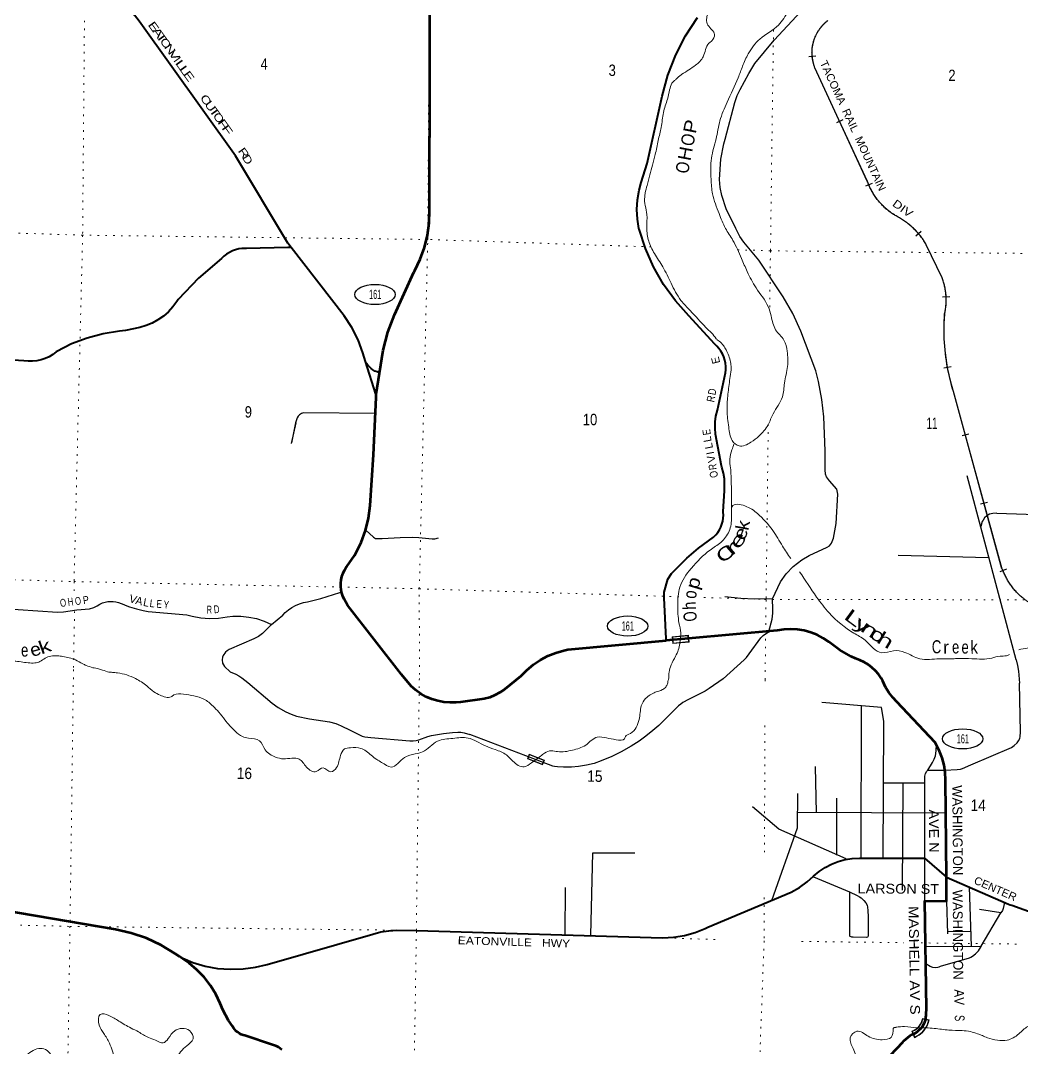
# Model space of a CAD drawing. Header units: feet. Extents: x -518066 to -250644, y -364975 to -177792.
# Drawn here: x -331735 to -316370, y -232508 to -216739 of the extents above; entities that cross this region are included whole.
import ezdxf
from ezdxf.enums import TextEntityAlignment as Align

# ---------------------------------------------------------------- set-up
doc = ezdxf.new("R2010")
doc.units = ezdxf.units.FT
doc.header["$LTSCALE"] = 80
doc.linetypes.add('DOTTED', pattern=[1.5, 0.3, -1.2])
for name, color, linetype, lineweight in [('17', 7, 'Continuous', 25), ('23', 7, 'Continuous', 70), ('26', 7, 'Continuous', 40), ('29', 7, 'Continuous', 25), ('30', 7, 'Continuous', 13), ('31', 7, 'Continuous', 13), ('34', 7, 'Continuous', 25), ('39', 7, 'Continuous', 13), ('41', 7, 'Continuous', 13), ('59', 7, 'Continuous', 13), ('7', 7, 'DOTTED', 13)]:
    doc.layers.add(name, color=color, linetype=linetype, lineweight=lineweight)
doc.layers.add('27', color=7, linetype='Continuous')

msp = doc.modelspace()

# ---------------------------------------------------------------- linework, layer by layer
at = {"layer": '17'}
for centre in [(-326299.39, -220941.05), (-322425.61, -226028.05), (-317286.96, -227758.91)]:
    msp.add_ellipse(centre, major_axis=(-309.24, 1), ratio=0.500121, dxfattribs=at)
at = {"layer": '23'}
for points in [[(-326282.44, -222489.28), (-326279.85, -222472.4), (-326195.29, -221922.29), (-326171.99, -221793.53), (-326100.33, -221519.17), (-326000.38, -221253.82), (-325705.12, -220600.63), (-325690.82, -220575.04), (-325607.22, -220401.72), (-325542.2, -220220.62), (-325496.47, -220033.71), (-325470.52, -219843.04), (-325464.65, -219650.71), (-325451.78, -215181.33)], [(-326812.2, -225505.58), (-326819.16, -225470.41), (-326823.83, -225419.04), (-326823.09, -225367.45), (-326816.98, -225316.23), (-326805.54, -225265.93), (-326788.9, -225217.1), (-326767.25, -225170.27), (-326740.83, -225125.97), (-326732.79, -225114.33), (-326612.42, -224944.81), (-326598.84, -224920.77), (-326512.99, -224745.01), (-326445.98, -224561.24), (-326398.55, -224371.47), (-326371.21, -224177.78), (-326321.42, -223401.26), (-326283.86, -222522.4), (-326282.44, -222489.28)], [(-325890.7, -226768.93), (-326718.71, -225704.92), (-326748.44, -225662.76), (-326773.6, -225617.72), (-326793.91, -225570.3), (-326809.15, -225521.02), (-326812.2, -225505.58)], [(-318510.44, -226873.12), (-318537.22, -226827.07), (-318578.2, -226767.64), (-318625.16, -226712.83), (-318677.6, -226663.23), (-318734.93, -226619.38), (-318796.53, -226581.76), (-318861.73, -226550.78), (-318929.81, -226526.8), (-318995.79, -226494.19), (-319173.26, -226390.21), (-319338.89, -226268.24), (-319425.86, -226211.22), (-319518.87, -226163.28), (-319616.38, -226125.33), (-319717.32, -226097.77), (-319820.59, -226080.92), (-319925.05, -226074.96), (-320029.57, -226079.95), (-320132.99, -226095.84), (-321489.12, -226219.68), (-321831.98, -226250.99)], [(-324060.34, -226794.99), (-323969.89, -226702.45), (-323870.37, -226619.05), (-323762.68, -226546.51), (-323648, -226485.63), (-323527.59, -226437.06), (-323402.75, -226401.35), (-323341.18, -226388.81), (-321831.98, -226250.99)], [(-324060.34, -226794.99), (-324306.03, -226995.56), (-324313.65, -227001.36), (-324384.86, -227049.25), (-324460.68, -227089.43), (-324540.29, -227121.47), (-324622.81, -227145.01), (-324987.09, -227193.23), (-325051.98, -227200.25), (-325146.93, -227202.1), (-325241.56, -227194.02), (-325334.82, -227176.09), (-325425.7, -227148.51), (-325513.19, -227111.58), (-325596.35, -227065.71), (-325674.26, -227011.4), (-325746.06, -226949.24), (-325890.7, -226768.93)], [(-317535.91, -229880.65), (-317549.05, -228385.61), (-317554.48, -228272.39), (-317571.71, -228160.36), (-317600.55, -228050.74), (-317640.7, -227944.75), (-317691.71, -227843.52), (-317708.14, -227815.74), (-318294.05, -227192.48), (-318359.95, -227122.31), (-318418.15, -227045.63), (-318468.01, -226963.29), (-318510.44, -226873.12)], [(-318582.06, -232812.42), (-318202.87, -232410.45), (-318188.04, -232392.9), (-318160.41, -232363.73), (-318129.88, -232337.61), (-318096.79, -232314.82), (-318061.5, -232295.62), (-318017.63, -232275.12), (-317991.09, -232256.38), (-317967.76, -232236.87), (-317918.7, -232193.15), (-317902.61, -232173.63), (-317874.46, -232116.65), (-317866.42, -232103.37), (-317853.53, -232058.13), (-317849.37, -232026.85), (-317848.25, -232001.85), (-317847.02, -231976.85), (-317843.17, -231898.38), (-317869.52, -230244.8), (-317532.69, -230247.18), (-317535.91, -229880.65)], [(-329282.11, -231109.99), (-329297.64, -231099.04), (-329367.76, -231049.6), (-329579.87, -230922.57), (-329804.1, -230818.42), (-330037.99, -230738.27), (-330278.97, -230683.01), (-332745.94, -230265.64)], [(-328469.92, -232193.59), (-328486.62, -232167.2), (-328545.76, -232077.86), (-328635, -231915.31), (-328672.17, -231817.36), (-328740.95, -231674.9), (-328824.23, -231540.42), (-328921.12, -231415.37), (-329030.55, -231301.14), (-329151.32, -231198.97), (-329247.64, -231133.44), (-329282.11, -231109.99)], [(-327727.99, -232527.38), (-327753.05, -232506.27), (-327780.17, -232487.9), (-327809.07, -232472.46), (-327839.42, -232460.13), (-327870.9, -232451.04), (-328296.27, -232311.17), (-328322.05, -232303.72), (-328351.07, -232292.19), (-328378.72, -232277.68), (-328404.71, -232260.37), (-328428.74, -232240.43), (-328450.56, -232218.09), (-328469.92, -232193.59)]]:
    msp.add_lwpolyline(points, dxfattribs=at)
at = {"layer": '26'}
for points in [[(-327584.61, -220219.4), (-327635.9, -220153.14), (-328438.29, -218816.43), (-329913.56, -216748.78), (-329989.54, -216654.15), (-330074.21, -216525.72), (-330144.99, -216389.14), (-330201.11, -216245.91), (-330924.9, -213876.82), (-330979.08, -213664.44), (-331012.11, -213440.85), (-331021.59, -213215.04), (-331002.62, -211787.18), (-331007.69, -211684.54), (-331032.97, -211489.73), (-331078.48, -211298.63), (-331143.71, -211113.34), (-331227.96, -210935.88), (-331330.29, -210768.2), (-331654.01, -210449.7)], [(-321831.98, -226250.99), (-321833.21, -226225.75), (-321858.96, -225698.32), (-321862.56, -225597.56), (-321862.56, -225507.58), (-321810.41, -225307.84), (-321752.86, -225221.47), (-321515.48, -224983.94), (-321336.32, -224831), (-321107.14, -224662.46), (-321073.57, -224629.09), (-321043.67, -224592.4), (-321017.77, -224552.78), (-320996.16, -224510.68), (-320979.06, -224466.54), (-320966.67, -224420.86), (-320959.13, -224374.14), (-320956.51, -224326.88), (-320958.84, -224279.61), (-320959.75, -224271.41), (-320941.88, -223951.36), (-320937.05, -223860.65), (-320941.73, -223769.94), (-320955.87, -223680.22), (-320979.31, -223592.46), (-320987.59, -223568.13), (-321076.3, -223081.67), (-321083.79, -222989.54), (-321081.61, -222897.14), (-321069.78, -222805.47), (-321048.43, -222715.54), (-321047.8, -222713.4), (-320926.45, -222144.79), (-320921.07, -222095.23), (-320920.9, -222045.38), (-320925.94, -221995.79), (-320936.13, -221947), (-320951.37, -221899.54), (-320971.49, -221853.93), (-320996.27, -221810.68), (-321025.43, -221770.25), (-321058.65, -221733.09), (-321088.11, -221705.83), (-321485.01, -221268.15), (-321691.86, -221037.55), (-321873.47, -220786.6), (-322027.86, -220518.04), (-322153.32, -220234.82), (-322248.5, -219940.03), (-322251.19, -219929.84), (-322274, -219783.99), (-322281.44, -219636.55), (-322273.42, -219489.14), (-322250.04, -219343.38), (-322218.67, -219223.24), (-322126.76, -218932.25), (-321895.33, -217897.62), (-321807.95, -217576.72), (-321687.51, -217266.72), (-321535.33, -216971), (-321353.06, -216692.81)], [(-327584.61, -220219.4), (-327633.55, -220220.48), (-328268.16, -220234.4), (-328288.41, -220233.76), (-328339.34, -220235.89), (-328389.77, -220243.33), (-328439.15, -220256.01), (-328486.93, -220273.77), (-328532.59, -220296.43), (-328575.63, -220323.74), (-328615.59, -220355.4), (-328652.01, -220391.07), (-329005.37, -220689.08), (-329316.86, -221015.79), (-329338.97, -221050.24), (-329399.64, -221131.04), (-329468.42, -221205.05), (-329544.56, -221271.46), (-329627.23, -221329.55), (-329715.52, -221378.69), (-329808.46, -221418.32), (-329905.03, -221448.03), (-330124.74, -221495.83), (-330217.39, -221503.78), (-330468.51, -221543.55), (-330714.1, -221609.36), (-330951.47, -221700.48), (-331178.01, -221815.91), (-331186.56, -221823.05), (-331239.85, -221862.25), (-331296.93, -221895.67), (-331357.2, -221922.93), (-331419.99, -221943.75), (-331484.61, -221957.89), (-331550.35, -221965.2), (-331616.5, -221965.6), (-331682.33, -221959.08), (-332445.78, -221913.94)], [(-326447.14, -221967.69), (-326484.18, -221837.71), (-326559.66, -221639.15), (-326655.48, -221449.57), (-326770.6, -221271.04), (-327584.61, -220219.4)], [(-326282.44, -222489.28), (-326284.56, -222472.4), (-326447.14, -221967.69)], [(-326246.1, -222137.21), (-326267.92, -222129.64), (-326300.12, -222115.23), (-326330.64, -222097.54), (-326359.14, -222076.75), (-326385.31, -222053.1), (-326408.87, -222026.85), (-326429.56, -221998.27), (-326447.14, -221967.69)], [(-329282.11, -231109.99), (-329247.64, -231125.33), (-329092.1, -231189.26), (-328904.78, -231244.2), (-328712.75, -231279.26), (-328518.11, -231294.05), (-328322.98, -231288.42), (-328129.52, -231262.41), (-327954.6, -231220.69), (-326332.16, -230754.23), (-326210.1, -230721.27), (-326085.26, -230701.24), (-325963.09, -230694.4), (-325663.01, -230699.11), (-321889.46, -230812.34), (-321720.86, -230802.23), (-321554.24, -230774.54), (-321391.42, -230729.6), (-321234.2, -230667.88), (-321195.74, -230649.8), (-319917.56, -230112), (-319789.34, -230037.38), (-319669.63, -229949.77), (-319574.02, -229864.31), (-319488.66, -229793.94), (-319396.41, -229732.88), (-319298.28, -229681.8), (-319195.35, -229641.25), (-319088.75, -229611.69), (-318979.64, -229593.43), (-318869.22, -229586.68), (-318858.48, -229586.64), (-317870.53, -229589.07), (-317535.91, -229880.65)], [(-314328.23, -230929.85), (-314393.48, -230870.58), (-314468.9, -230814.93), (-314549.72, -230767.46), (-314635.06, -230728.7), (-314723.98, -230699.07), (-314815.52, -230678.9), (-314908.66, -230668.41), (-315456.42, -230641.15), (-315501.79, -230635.51), (-315732.54, -230592.07), (-315932.48, -230532.22), (-315957.65, -230524.69), (-315982.48, -230515.76), (-316534.54, -230317.15), (-316557.31, -230308.96), (-316584.54, -230297.08), (-317533.44, -229882.8), (-317535.91, -229880.65)]]:
    msp.add_lwpolyline(points, dxfattribs=at)
at = {"layer": '29'}
for p, q in [((-326294.23, -222764.97), (-327397.41, -222756.27)), ((-327515.82, -222907.97), (-327583.93, -223225.42)), ((-316465.52, -226548.01), (-317217.74, -223720.8)), ((-316763.1, -224294.62), (-315863.84, -224326.74)), ((-316891.55, -224981), (-318273.73, -224947.24)), ((-316398.15, -227654.6), (-316415.43, -226902.28)), ((-318843.87, -229585.84), (-318839.76, -227250.86)), ((-323983.8, -228018.28), (-324844.85, -227690.41)), ((-319530.67, -228894.12), (-319541.67, -228181.33)), ((-317821.63, -228237.21), (-317559.33, -228237.72)), ((-317865.72, -228436.4), (-318491.41, -228438.6)), ((-318208.88, -230077.85), (-318198.22, -228439.28)), ((-317869.52, -230244.8), (-317865.72, -228436.4)), ((-319216.49, -229541.97), (-319218.55, -228669.46)), ((-317546.63, -228897.5), (-319824.21, -228888.94)), ((-322991.02, -230770.64), (-322957.68, -229506.05)), ((-323380.48, -230764.13), (-323376.32, -230040.11)), ((-317186.84, -230034.07), (-317154.42, -230936.55)), ((-317532.69, -230247.18), (-317521.81, -230747.78)), ((-316700.01, -230425.59), (-317026.34, -230377.56)), ((-317001.69, -230941.16), (-316700.01, -230425.59)), ((-317522.71, -230706.37), (-317168.23, -230715.57)), ((-317858.79, -230937.72), (-317002.48, -230944.97))]:
    msp.add_line(p, q, dxfattribs=at)
for points in [[(-320473.8, -217399.65), (-320177.21, -217039.34), (-319770.49, -216598.48), (-319630.67, -216484.03), (-319533.23, -216420.45), (-319423.07, -216361.1), (-319274.78, -216305.99), (-319029.05, -216233.93), (-318876.53, -216183.06), (-318753.66, -216132.2), (-318622.32, -216064.37), (-318516.4, -216000.79), (-317935.97, -215581.13)], [(-320642.22, -220137.01), (-320702.58, -220053.26), (-320766.13, -219930.33), (-320914.42, -219629.36), (-320982.21, -219421.65), (-321007.63, -219298.72), (-321016.1, -219175.79), (-320994.92, -218866.34), (-320948.31, -218628.96), (-320931.37, -218556.9), (-320783.08, -217997.35), (-320744.95, -217887.14), (-320698.34, -217798.12), (-320567, -217552.26), (-320473.8, -217399.65)], [(-320202.58, -225609.52), (-320082.97, -225350.95), (-319996.12, -225225.9), (-319888.08, -225113.57), (-319754.62, -225013.95), (-319642.35, -224944.01), (-319362.73, -224816.84), (-319330.95, -224797.76), (-319297.05, -224755.37), (-319269.52, -224681.19), (-319227.15, -224452.29), (-319203.84, -224005.07), (-319209.13, -223955.26), (-319218.68, -223926.66), (-319328.83, -223799.49), (-319377.55, -223738.02), (-319391.31, -223698.81), (-319396.62, -223629.93), (-319396.62, -223341.68), (-319413.57, -222816.04), (-319448.5, -222554.27), (-319499.35, -222274.49), (-319540.67, -222112.37), (-319769.45, -221501.96), (-319891.25, -221233.82), (-320040.61, -220976.33), (-320413.44, -220416.78), (-320642.22, -220137.01)], [(-327397.41, -222756.27), (-327427.36, -222765.22), (-327459.14, -222786.41), (-327478.2, -222805.49), (-327495.15, -222835.16), (-327518.45, -222911.46), (-327582, -223218.78)], [(-316763.1, -224294.62), (-316824.94, -224299.69), (-316875.78, -224312.4), (-316918.15, -224337.84), (-316954.16, -224369.63), (-316973.23, -224401.42), (-316985.94, -224422.62), (-317007.12, -224498.92)], [(-326441.69, -224556.02), (-326322.64, -224665.35), (-326307.29, -224675.42), (-326290.34, -224682.84), (-326263.33, -224686.54), (-326189.18, -224682.3), (-325911.68, -224667.47), (-325721.03, -224665.35), (-325627.82, -224669.59), (-325422.34, -224690.78), (-325384.21, -224688.66), (-325327.02, -224675.95)], [(-332077.24, -225755.3), (-331167.21, -225816.25), (-331075.51, -225809.31), (-330871.25, -225781.12), (-330676.38, -225762.33), (-330608.8, -225740.77), (-330592.87, -225733.09), (-330560.74, -225718.54), (-330519.58, -225689.69), (-330480.48, -225673.48), (-330439.9, -225661.44), (-330398.29, -225653.71), (-330356.09, -225650.37), (-330313.78, -225651.47), (-330271.82, -225656.97), (-330230.65, -225666.84), (-330190.75, -225680.95), (-330152.54, -225699.16), (-330129.11, -225708.47), (-330063.59, -225734.14), (-329955.98, -225765.56), (-329852.29, -225790.52), (-329777.83, -225804.24), (-329185.37, -225857.47), (-329104.14, -225878.52), (-328970.71, -225901.26), (-328835.64, -225909.92), (-328700.4, -225904.42), (-328566.47, -225884.82), (-328480.76, -225876.92), (-328357.95, -225876.57), (-328235.76, -225889.06), (-328115.56, -225914.25), (-327998.64, -225951.87), (-327886.3, -226001.51), (-327711.7, -225858.52), (-327675.35, -225820.59), (-327626.64, -225778.58), (-327573.8, -225741.9), (-327517.42, -225710.94), (-327458.11, -225686.04), (-327396.52, -225667.48), (-327333.33, -225655.46), (-327131.69, -225605.44), (-326839.86, -225514.22), (-326812.2, -225505.58)], [(-320202.58, -225609.52), (-320481.25, -225615.91), (-320690.97, -225603.2), (-320934.58, -225577.76)], [(-320258.89, -226110.29), (-320210.1, -225921.12), (-320197.39, -225827.86), (-320197.39, -225768.51), (-320202.58, -225609.52)], [(-327886.3, -226001.51), (-328025.78, -226140.49), (-328086.16, -226188.18), (-328157.12, -226225.27), (-328534.18, -226386.35), (-328564.9, -226406.48), (-328592.44, -226427.68), (-328627.39, -226479.6), (-328636.93, -226503.98), (-328643.28, -226544.25), (-328635.86, -226598.29), (-328605.15, -226645.98), (-328519.12, -226731.25)], [(-320961.75, -226838.78), (-320639.07, -226545.3), (-320603.06, -226509.27), (-320562.81, -226454.17), (-320380.63, -226206.19), (-320344.62, -226172.28), (-320312.84, -226148.96), (-320242.94, -226106.57)], [(-316465.52, -226548.01), (-316446.82, -226632.19), (-316431.99, -226719.09), (-316415.43, -226902.29)], [(-328519.12, -226731.25), (-328433.61, -226766.44), (-328387.18, -226789.16), (-328342.8, -226822.19), (-328250.97, -226892.4), (-327875.35, -227210.38), (-327782.48, -227276.45), (-327668.97, -227342.53), (-327585.38, -227379.69), (-327503.86, -227408.6), (-327305.73, -227449.9), (-326996.16, -227499.45), (-326902.26, -227524.23), (-326863.04, -227536.62), (-326818.67, -227557.27), (-326678.33, -227627.47), (-326496.71, -227718.32), (-326455.43, -227728.64), (-326364.63, -227738.97), (-325766.11, -227788.52), (-325711.42, -227788.52), (-325670.14, -227784.39), (-325625.77, -227772.01), (-325489.56, -227722.45), (-325432.8, -227708), (-325250.15, -227677.03), (-325110.84, -227660.51), (-325027.26, -227656.38), (-324980.82, -227656.38), (-324932.32, -227664.64), (-324844.85, -227690.41)], [(-320961.75, -226838.78), (-321173.57, -226986.37), (-321236.51, -227025.6), (-321346.93, -227081.35), (-321491.4, -227155.68), (-321579.1, -227203.17), (-321610.06, -227223.82), (-321644.12, -227250.66), (-321800.97, -227411.72), (-321945.44, -227552.12), (-322038.31, -227632.65), (-322143.57, -227717.3), (-322246.76, -227791.64), (-322370.59, -227870.1), (-322523.31, -227956.82), (-322668.82, -228027.02), (-322828.75, -228093.1), (-322939.18, -228134.39), (-323055.77, -228163.3), (-323178.58, -228183.95), (-323286.92, -228192.2), (-323341.63, -228194.27), (-323410.75, -228192.2), (-323502.09, -228187.05), (-323544.4, -228182.92), (-323571.73, -228175.69), (-323983.8, -228018.28)], [(-318507.5, -229589.2), (-318493.83, -227488.83), (-318532.47, -227279), (-319444.81, -227199.39)], [(-317559.33, -228237.72), (-317369.46, -228229.46), (-317317.87, -228221.2), (-317286.91, -228212.94), (-317163.09, -228159.26), (-316535.71, -227890.85), (-316495.46, -227861.94), (-316453.16, -227820.65), (-316431.49, -227787.61), (-316411.88, -227750.45), (-316404.66, -227721.54), (-316398.15, -227654.6)], [(-317821.63, -228237.21), (-317747.14, -228120.03), (-317722.37, -228068.41), (-317705.86, -228016.79), (-317691.41, -227940.4), (-317689.35, -227843.36)], [(-317865.72, -228436.4), (-317864.77, -228332.7), (-317856.51, -228291.4), (-317837.94, -228256.3), (-317821.63, -228237.21)], [(-319819.8, -228599.07), (-319822.71, -229130.03), (-320216.95, -230241.76)], [(-319075.59, -229601.11), (-320108.05, -229141.35), (-320507.96, -228800.77)], [(-322959.89, -229518.08), (-322957.68, -229506.05), (-322315.53, -229504.97)], [(-319576.52, -229873.03), (-319022.18, -230106.75), (-319020.12, -230781.04)], [(-319022.18, -230106.75), (-318902.35, -230159.95), (-318870.87, -230179.57), (-318843.01, -230199.18), (-318801.23, -230240.48), (-318773.87, -230271.45), (-318751.69, -230308.62), (-318743.95, -230341.65), (-318739.31, -230389.14), (-318737.25, -230490.32), (-318735.18, -230769.06), (-318736.2, -230786.61), (-318739.31, -230793.84), (-318748.59, -230801.07), (-318764.08, -230804.16), (-318966.32, -230802.1), (-318989.03, -230800.03), (-318998.31, -230797.97), (-319009.67, -230791.77), (-319020.12, -230781.04)], [(-316646.29, -230270.75), (-316667.76, -230361.28), (-316678.08, -230390.19), (-316700.01, -230425.59)], [(-325963.09, -230694.4), (-325663.01, -230699.11), (-321889.46, -230812.34)], [(-317852.47, -231203.16), (-317786.33, -231247.06), (-317767.25, -231256.35), (-317747.12, -231261.52), (-317703.78, -231263.58), (-317666.63, -231259.45), (-317649.61, -231254.29), (-317625.36, -231247.06), (-317183.71, -231116.99), (-317159.46, -231107.69), (-317138.3, -231094.27), (-317090.84, -231057.11), (-317062.46, -231031.3), (-317043.37, -231009.62), (-317002.48, -230944.97)]]:
    msp.add_lwpolyline(points, dxfattribs=at)
at = {"layer": '31'}
for p, q in [((-323935.39, -227995.13), (-323701.87, -228084.4)), ((-323701.87, -228084.4), (-323728.65, -228154.45))]:
    msp.add_line(p, q, dxfattribs=at)
msp.add_lwpolyline([(-323728.65, -228154.45), (-323962.17, -228065.18), (-323935.39, -227995.13)], dxfattribs=at)
msp.add_lwpolyline([(-323951.83, -228060.56), (-323930.77, -228005.46), (-323712.2, -228089.01), (-323733.26, -228144.11)], close=True, dxfattribs=at)
at = {"layer": '34'}
for p, q in [((-319537.94, -217284.32), (-319648.1, -217294.25)), ((-319123.13, -218263.42), (-319223.52, -218309.86)), ((-318673.37, -219238.72), (-318775.29, -219281.69)), ((-317921.72, -219973.79), (-318006.46, -220044.87)), ((-317483.8, -220978.01), (-317594.31, -220982.62)), ((-317465.58, -222051.39), (-317574.45, -222070.93)), ((-317190.33, -223082.41), (-317297.03, -223111.57)), ((-316906.6, -224130.47), (-317013.3, -224159.63)), ((-316614.64, -225155.15), (-316718.3, -225193.74))]:
    msp.add_line(p, q, dxfattribs=at)
at = {"layer": '34', "lineweight": 13}
for p, q in [((-319551.99, -217463.66), (-318748.32, -219201.22)), ((-317845.14, -220176.54), (-317601.9, -220686.96)), ((-317427.55, -222427.25), (-316683.14, -225151.04))]:
    msp.add_line(p, q, dxfattribs=at)
at = {"layer": '34'}
for points in [[(-319594.42, -217294.97), (-319595.39, -217284.09), (-319596.18, -217273.17), (-319596.85, -217262.3), (-319597.24, -217251.38), (-319597.46, -217240.47), (-319597.55, -217229.55), (-319597.4, -217218.69), (-319597.03, -217207.73), (-319596.54, -217196.83), (-319595.78, -217185.96), (-319594.93, -217175.11), (-319593.81, -217164.19), (-319592.53, -217153.4), (-319591.06, -217142.62), (-319589.42, -217131.78), (-319587.52, -217121.06), (-319585.53, -217110.35), (-319583.28, -217099.67), (-319580.9, -217088.96), (-319578.3, -217078.42), (-319575.49, -217067.87), (-319572.55, -217057.37), (-319569.44, -217046.89), (-319566.06, -217036.53), (-319562.55, -217026.14), (-319558.89, -217015.87), (-319555.01, -217005.67), (-319550.95, -216995.58), (-319546.74, -216985.51), (-319542.39, -216975.5), (-319537.79, -216965.61), (-319533.06, -216955.79), (-319528.11, -216946.03), (-319523.05, -216936.34), (-319517.78, -216926.81), (-319512.39, -216917.33), (-319506.83, -216907.96), (-319501.05, -216898.68), (-319495.17, -216889.53), (-319489.1, -216880.41), (-319482.88, -216871.49), (-319476.49, -216862.58), (-319469.95, -216853.88), (-319463.28, -216845.24), (-319456.5, -216836.74), (-319449.49, -216828.32), (-319442.34, -216820.1), (-319435.11, -216811.97), (-319427.67, -216803.91), (-319420.16, -216796.05), (-319412.49, -216788.28), (-319404.61, -216780.69), (-319396.71, -216773.23), (-319388.65, -216765.87), (-319380.38, -216758.68), (-319372.08, -216751.63), (-319363.67, -216744.73), (-319354.97, -216737.9)], [(-317568.01, -220797.7), (-317572.25, -220781.66), (-317576.62, -220765.78), (-317581.31, -220749.92), (-317586.37, -220734.1), (-317591.59, -220718.43), (-317597.06, -220702.87), (-317602.91, -220687.4), (-317846.11, -220177.06), (-317853.27, -220164.61), (-317863.07, -220148.12), (-317873.22, -220131.81), (-317883.62, -220115.75), (-317894.31, -220099.79), (-317905.2, -220083.98), (-317916.48, -220068.46), (-317927.96, -220053.09), (-317939.79, -220037.91), (-317951.81, -220022.88), (-317964.12, -220008.2), (-317976.63, -219993.66), (-317989.4, -219979.37), (-318002.5, -219965.27), (-318015.75, -219951.47), (-318029.3, -219937.77), (-318043.04, -219924.45), (-318057.09, -219911.24), (-318071.33, -219898.43), (-318085.76, -219885.75), (-318100.35, -219873.37), (-318115.28, -219861.2), (-318130.41, -219849.41), (-318145.63, -219837.81), (-318161.2, -219826.42), (-318176.82, -219815.36), (-318192.68, -219804.56), (-318208.85, -219794.09), (-318225.01, -219783.88), (-318241.43, -219773.9), (-318258.13, -219764.28), (-318274.84, -219754.9), (-318291.69, -219745.81), (-318308.88, -219737.05), (-318319.68, -219730.57), (-318334.73, -219721.19), (-318349.67, -219711.45), (-318364.46, -219701.55), (-318379.13, -219691.38), (-318393.49, -219680.89), (-318407.81, -219670.17), (-318421.89, -219659.25), (-318435.74, -219648.02), (-318449.34, -219636.61), (-318462.81, -219624.94), (-318476.13, -219613.1), (-318489.13, -219600.93), (-318501.97, -219588.6), (-318514.59, -219575.97), (-318527.05, -219563.17), (-318539.17, -219550.15), (-318551.12, -219536.96), (-318562.82, -219523.56), (-318574.3, -219509.88), (-318585.49, -219496.09), (-318596.56, -219482.05), (-318607.24, -219467.86), (-318617.8, -219453.41), (-318627.97, -219438.83), (-318637.99, -219424.09), (-318647.72, -219409.23), (-318657.22, -219394.08), (-318666.35, -219378.8), (-318675.28, -219363.45), (-318683.99, -219347.8), (-318692.38, -219332.16), (-318700.51, -219316.3), (-318708.3, -219300.22), (-318715.85, -219284.16), (-318723.15, -219267.9), (-318730.1, -219251.42), (-318736.83, -219234.95), (-318743.26, -219218.39), (-318749.33, -219201.64), (-319552.96, -217464.17), (-319553.02, -217464.07), (-319557.01, -217453.79), (-319560.79, -217443.59), (-319564.38, -217433.24), (-319567.78, -217422.91), (-319571.05, -217412.47), (-319574.08, -217402.01), (-319576.93, -217391.49), (-319579.64, -217380.94), (-319582.12, -217370.29), (-319584.46, -217359.6), (-319586.58, -217348.91), (-319588.55, -217338.18), (-319590.25, -217327.4), (-319591.82, -217316.59), (-319593.21, -217305.82), (-319594.42, -217294.97)], [(-316359.92, -225602.38), (-316373.33, -225591.32), (-316386.63, -225580), (-316399.78, -225568.51), (-316412.62, -225556.7), (-316425.31, -225544.73), (-316437.78, -225532.46), (-316450.1, -225520.04), (-316462.08, -225507.39), (-316473.9, -225494.56), (-316485.48, -225481.55), (-316496.85, -225468.24), (-316507.93, -225454.83), (-316518.89, -225441.16), (-316529.48, -225427.36), (-316539.95, -225413.29), (-316550.05, -225399.1), (-316559.98, -225384.73), (-316569.64, -225370.27), (-316579.09, -225355.52), (-316588.16, -225340.62), (-316597.04, -225325.66), (-316605.71, -225310.41), (-316614.05, -225295.14), (-316622.17, -225279.68), (-316629.92, -225264), (-316637.46, -225248.33), (-316644.76, -225232.46), (-316651.72, -225216.38), (-316658.44, -225200.31), (-316664.89, -225184.13), (-316670.93, -225167.91), (-316684.14, -225151.56), (-317428.6, -222427.56), (-317440.75, -222388.05), (-317456.04, -222334.64), (-317470.4, -222281.3), (-317484.06, -222227.38), (-317496.47, -222173.56), (-317508.18, -222119.15), (-317518.64, -222064.85), (-317528.43, -222010.27), (-317537.27, -221955.77), (-317545.13, -221900.7), (-317551.71, -221845.74), (-317557.65, -221790.82), (-317562.6, -221735.34), (-317566.62, -221680.26), (-317569.67, -221624.92), (-317571.43, -221569.38), (-317572.58, -221514.2), (-317572.76, -221458.78), (-317571.64, -221403.13), (-317569.92, -221347.85), (-317567.24, -221292.65), (-317563.28, -221237.15), (-317560.37, -221223.92), (-317557.05, -221207.72), (-317554.08, -221191.45), (-317551.39, -221175.18), (-317548.95, -221158.81), (-317546.73, -221142.42), (-317544.93, -221125.99), (-317543.33, -221109.54), (-317542.07, -221093.02), (-317541.02, -221076.47), (-317540.36, -221059.97), (-317539.91, -221043.45), (-317539.76, -221026.95), (-317539.94, -221010.37), (-317540.38, -220993.88), (-317541.08, -220977.3), (-317542.13, -220960.85), (-317543.42, -220944.29), (-317545.07, -220927.87), (-317546.92, -220911.42), (-317549.04, -220895.08), (-317551.49, -220878.66), (-317554.31, -220862.38), (-317557.29, -220846.16), (-317560.61, -220829.87), (-317564.16, -220813.78), (-317568.01, -220797.7)]]:
    msp.add_lwpolyline(points, dxfattribs=at)
at = {"layer": '34', "lineweight": 13}
for centre, radius, start, end in [((-318972.34, -217232.34), 624.1, 127.7457, 201.75558), ((-317787.59, -218859.31), 1019.76, 199.58941, 239.29127), ((-318802.82, -220719.88), 1101.08, 29.56868, 63.31556), ((-318487.43, -221027.45), 948.73, 347.22159, 21.03251), ((-314397.59, -221481.82), 3174.04, 175.58161, 197.32924), ((-315731.74, -224824.11), 999.04, 200.0941, 261.03056)]:
    msp.add_arc(centre, radius, start, end, dxfattribs=at)
at = {"layer": '39'}
for p in [(-323901.15, -228126.16), (-323760.6, -228024.17)]:
    msp.add_line(p, (-323865.95, -228101.94), dxfattribs=at)
for points in [[(-316668, -213997.05), (-316706, -214006.05), (-316890, -214062.05), (-316945, -214096.05), (-317124, -214162.05), (-317383, -214272.05), (-317658, -214444.05), (-317818, -214533.05), (-317990, -214608.05), (-318162, -214680.05), (-318326, -214765.05), (-318504, -214869.05), (-318665, -214934.05), (-318870, -215063.05), (-319060, -215169.05), (-319241, -215290.05), (-319437, -215414.05), (-319611, -215521.05), (-319818, -215640.05), (-319982, -215716.05), (-320172, -215809.05), (-320327, -215877.05), (-320407, -216011.05), (-320545, -216088.05), (-320748, -216239.05), (-320922, -216380.05), (-321195, -216631.05), (-321193, -216808.05), (-321092, -216954.05), (-321135, -217050.05), (-321180, -217088.05), (-321265, -217293.05), (-321383, -217424.05), (-321592, -217563.05), (-321630.76, -217589.43)], [(-320894.55, -222558.76), (-320898, -222610.05), (-320891, -222842.05), (-320874, -222977.05), (-320820, -223183.05), (-320717, -223265.05), (-320533, -223207.05), (-320411, -223114.05), (-320272, -222942.05), (-320192, -222770.05), (-320052, -222511.05), (-320020, -222300.05), (-319972, -222045.05), (-319978, -221813.05), (-320028, -221644.05), (-320155, -221481.05), (-320224, -221271.05), (-320271, -221125.05), (-320455, -220839.05), (-320590, -220590.05), (-320680, -220387.05), (-320810, -220112.05), (-320924, -219927.05), (-321022, -219700.05), (-321123, -219397.05), (-321146, -219171.05), (-321139, -218849.05), (-321069, -218554.05), (-321009, -218276.05), (-320899, -217990.05), (-320730, -217615.05), (-320661, -217439.05), (-320575, -217248.05), (-320397, -217023.05), (-320111, -216807.05), (-319962, -216591.05), (-319823, -216395.05), (-319689, -216304.05), (-319519, -216227.05), (-319192, -216124.05), (-318897, -215993.05)], [(-322163, -219445.05), (-322154.38, -219383.61), (-322127.19, -219268.06), (-322083, -219104.92), (-322045.62, -218955.38), (-322001.44, -218795.64), (-321957.25, -218578.13), (-321909.67, -218377.6), (-321875.68, -218149.89), (-321814.51, -217945.97), (-321780.52, -217803.23), (-321746.53, -217701.27), (-321705.75, -217660.48), (-321671.76, -217629.9), (-321644.57, -217602.71), (-321630.76, -217589.43)], [(-322162.61, -219442.11), (-322163, -219445.05), (-322130, -219712.05), (-322132, -219921.05), (-322101, -220121.05), (-322014, -220313.05), (-321886, -220518.05), (-321759, -220769.05), (-321607, -221031.05), (-321466, -221188.05), (-321224, -221446.05), (-321065, -221619.05), (-321052.63, -221636.67)], [(-321052.63, -221636.67), (-321020.94, -221658.71), (-320953.54, -221726.12), (-320914.11, -221790.98), (-320873.41, -221882.55), (-320846.7, -221975.4), (-320837.8, -222065.7), (-320851.79, -222197.97), (-320883.59, -222442.16), (-320894.55, -222558.76)], [(-320794.22, -223237.43), (-320825.89, -223326.29), (-320857.74, -223468.93), (-320847.26, -223601.99), (-320836.1, -223847.85), (-320830.26, -224033.23), (-320832.72, -224240.66), (-320830.12, -224359.53), (-320868.81, -224570.57), (-320995.52, -224744.33), (-321159.76, -224861.26), (-321447.96, -225140.35)], [(-320832.76, -224219.82), (-320824, -224196.05), (-320627, -224185.05), (-320433, -224302.05), (-320199, -224562.05), (-320049, -224802.05), (-319924.59, -224990.1)], [(-321447.96, -225140.35), (-321452.65, -225145.88), (-321624.93, -225431.9), (-321656.37, -225709.5), (-321637.44, -225977.61), (-321611.14, -226133.01), (-321624.27, -226285.86)], [(-319788.1, -225195.04), (-319526, -225583.05), (-319334, -225827.05), (-318955, -226136.05), (-318784, -226246.05), (-318527, -226437.05), (-318349, -226407.05), (-318175, -226431.05), (-317945, -226530.05), (-317643, -226530.05), (-317436, -226530.05), (-317356, -226525.05), (-317145, -226529.05), (-316841, -226519.05), (-316714, -226490.05), (-316615, -226483.05), (-316568.04, -226465.4)], [(-316423.91, -226390.39), (-316298, -226368.05), (-316137, -226330.05), (-316012, -226269.05), (-315878, -226210.05), (-315707, -226149.05), (-315587, -226056.05), (-315454, -226048.05), (-315341, -226214.05), (-315118, -226382.05), (-314916, -226418.05), (-314792, -226363.05), (-314737.3, -226239.17)], [(-321624.27, -226285.86), (-321625.14, -226296), (-321689.77, -226490.62), (-321757.71, -226624.78), (-321789.16, -226733.19), (-321793.18, -226827.14)], [(-332225.01, -226516.93), (-332132.47, -226512), (-331939.92, -226550.5), (-331727.12, -226577.15), (-331514.21, -226593.72), (-331437.56, -226572.46), (-331358.54, -226521.01), (-331171.13, -226484.93), (-331086.8, -226493.96), (-330894.44, -226548.57), (-330780.56, -226608.31), (-330729.95, -226631.39)], [(-330729.95, -226631.39), (-330626.52, -226666.54), (-330537.63, -226684.49), (-330475.94, -226702.9)], [(-330327.02, -226737.9), (-330379.53, -226733.35), (-330475.94, -226702.9)], [(-330327.02, -226737.9), (-330246.85, -226747.28), (-330106.8, -226777.78), (-329971.2, -226834.36), (-329800.35, -226943.82), (-329689.48, -227038.19), (-329595.94, -227088.03), (-329427.68, -227112.97), (-329383, -227083.54), (-329236.25, -227073.93), (-329076.02, -227098.73), (-328922.25, -227149.58), (-328783.45, -227254.48), (-328694.67, -227348.48), (-328602.27, -227466.69), (-328444.55, -227640.29), (-328331.47, -227722.64), (-328239.53, -227748.31), (-328069.5, -227787.36), (-327983.47, -227925.57), (-327822.72, -228038.88), (-327704.68, -228064.99), (-327459.76, -228069.09), (-327349.37, -228191.61), (-327199.89, -228258.48), (-327096.52, -228201.87), (-326975.08, -228264.25), (-326889.64, -228199.3), (-326828.24, -228011.26), (-326766.36, -227913.73), (-326675.68, -227895.13), (-326517.18, -227903.82), (-326358.27, -228007.04), (-326273.07, -228074.84), (-326197.52, -228120.36), (-326052.12, -228191.17), (-325846.82, -228043.75), (-325681.26, -227990.2), (-325572.27, -227957.83), (-325338.6, -227794.79), (-325104.91, -227750.42), (-324871.9, -227746.27), (-324606.08, -227866.51), (-324456.08, -227923.45), (-324281.86, -228005.55), (-324187.06, -228099.66), (-324009.81, -228187.1), (-323901.15, -228126.16)], [(-323760.6, -228024.17), (-323699.03, -227977.07), (-323594, -227940.61), (-323499.85, -227954.26), (-323270.55, -227931.94), (-323068.44, -227854.87), (-322889.64, -227731.14), (-322747.27, -227743.57), (-322601.16, -227772.16), (-322472.38, -227756.21), (-322459.79, -227724.24), (-322382.66, -227675.25), (-322292.73, -227582.22), (-322248.54, -227462.27), (-322232.7, -227355.93), (-322214.88, -227251.64), (-322148.74, -227140.11), (-322077.49, -227082.97), (-322000.53, -227044.03), (-321889.37, -227001.64), (-321840.55, -226964.24), (-321813.57, -226912.39), (-321804.69, -226862.26), (-321793.18, -226827.14)], [(-317975.95, -232190.27), (-317723.72, -232200.28), (-317497.24, -232226.19), (-317294.54, -232233.6), (-317168.3, -232249.79), (-317060.4, -232281.77), (-316984.59, -232311.19), (-316906.84, -232344.67), (-316754.81, -232379.4), (-316604.24, -232381.92), (-316425.89, -232284.33), (-316287.44, -232171.99), (-316220.65, -232140.93), (-316121.06, -232070.18), (-315944.26, -232065.09), (-315834.9, -232129.27), (-315664.09, -232122.07), (-315413.7, -232039.77), (-315256.87, -232028.31), (-314912.54, -231853.04), (-314694.86, -231685.71), (-314586.09, -231546.74), (-314468.54, -231363.65), (-314348.62, -231158.49), (-314267.85, -231047.71)], [(-335016.39, -238691.56), (-335028.71, -238588.78), (-335045.02, -238483.91), (-335031.01, -238367.49), (-335005.33, -238273.38), (-334943.75, -238193.95), (-334870.77, -238152.94), (-334713.23, -238099.25), (-334600.23, -238066.95), (-334496.46, -237986.21), (-334437.98, -237852.43), (-334433.47, -237703.66), (-334460.81, -237538.27), (-334456.36, -237393.53), (-334454.25, -237387.53), (-334438.81, -237305.32), (-334428.28, -237156.66), (-334385.2, -237103.07), (-334268.81, -236988.35), (-334227.95, -236946.8), (-334174.91, -236897.4), (-334119.14, -236805.81), (-334072.85, -236679.87), (-334052.34, -236535.39), (-334056.16, -236404.59), (-334076.94, -236207.13), (-334110.77, -236069.79), (-334119.8, -235890.62), (-334119.3, -235741.79), (-334103.19, -235619.36), (-334054.95, -235497.48), (-333832.43, -235400.63), (-333722.04, -235404.48), (-333617.14, -235376.07), (-333415.1, -235303.01), (-333286.53, -235180.46), (-333268.89, -234967.55), (-333388.3, -234784.53), (-333517.62, -234593.29), (-333558.13, -234375.39), (-333587.91, -234236.11), (-333585.91, -234117.47), (-333558.61, -233926.84), (-333504.14, -233792.99), (-333450.43, -233584.71), (-333435.06, -233506.52), (-333415.13, -233396.23), (-333389.86, -233326.25), (-333243.86, -233242.2), (-333105.37, -233246.53), (-332954.93, -233375.76), (-332858.96, -233520.17), (-332800.84, -233645.85), (-332717.05, -233798.1), (-332586.25, -233900.86), (-332400.49, -233960.28), (-332172.52, -233897.72), (-331920.07, -233692.75), (-331772.31, -233504.14), (-331674.67, -233310.67), (-331654.3, -233174.24), (-331678.7, -233073.26), (-331688.29, -232807.6), (-331651.32, -232639.26), (-331452.34, -232509.84), (-331354.14, -232521.54), (-331269.24, -232607.43), (-331195.55, -232882.21), (-331130.71, -233086.45), (-331065.92, -233174.02), (-330962.98, -233262.23), (-330809.82, -233349.27), (-330706.18, -233395.25), (-330529.89, -233420.32), (-330383.78, -233330.24), (-330285.5, -233098.56), (-330265.31, -232853.51), (-330292.45, -232676.06), (-330372.6, -232427.32), (-330458.43, -232277.04), (-330528.6, -232151.16), (-330511.77, -231986.51), (-330381.48, -232000.76), (-330228.32, -232087.8), (-330039.37, -232195.55), (-329925.89, -232253.76), (-329774.7, -232338.76), (-329664.96, -232380.82), (-329547.19, -232423.01), (-329469.76, -232355.92), (-329371.36, -232236.88), (-329142.4, -232234.68), (-329090.26, -232358.24), (-329186.45, -232465.25), (-329350.44, -232663.65), (-329417.76, -232845.56), (-329420.57, -233012.45)], [(-326910.22, -233535.34), (-326889.15, -233537.5), (-326705.79, -233500.34), (-326468.42, -233476.15), (-326281.41, -233461.17), (-325914.99, -233404.94), (-325637.75, -233397.51), (-325464.73, -233378.27), (-325218.71, -233436.69), (-324935.13, -233529.94), (-324799.57, -233588.52), (-324652.02, -233651.33), (-324406.42, -233733.88), (-324238.36, -233770.88), (-324068.46, -233817.97), (-323946.41, -233844.15), (-323833.78, -233833.96), (-323632.24, -233909.74), (-323297.81, -233726.26), (-322973.22, -233530.55), (-322738.96, -233452), (-322515.85, -233439.64), (-322370.55, -233516.49), (-322224.68, -233559.15), (-322074.87, -233487.24), (-321864.57, -233281.57), (-321772.54, -233182.54), (-321603.19, -233143.13), (-321412.88, -233170.45), (-321181.47, -233142.13), (-320934.04, -233116.1), (-320837.74, -233121.73), (-320633.3, -233263.93), (-320558.64, -233361.73), (-320519.03, -233394.57), (-320389.42, -233449.03), (-320326.5, -233528.53), (-320096.27, -233570.59), (-320003.39, -233539.97), (-319932.34, -233494.89), (-319913.97, -233477.1), (-319865.15, -233439.7), (-319835.92, -233373.81), (-319814.05, -233267.57), (-319794.67, -233189.45), (-319645.77, -233171.83), (-319541.14, -233159.5), (-319432.53, -233149.24), (-319267.67, -233137.92), (-319079.41, -233048.54), (-318950.5, -232905.88), (-318912.37, -232787.85), (-318929.47, -232610.56), (-318965.88, -232507.37), (-319011.32, -232343.69), (-318909.25, -232244.83), (-318735.81, -232320.14), (-318519.85, -232374.03), (-318384.7, -232338.07), (-318353.63, -232199.91)], [(-318305.77, -232182.51), (-318316.88, -232186.24), (-318335.81, -232188.33), (-318344.37, -232192.14), (-318353.63, -232199.91)], [(-318305.77, -232182.51), (-318177.08, -232172.59), (-317986.6, -232189.85), (-317975.95, -232190.27)]]:
    msp.add_spline(points, degree=3, dxfattribs=at)
at = {"layer": '59'}
for p, q in [((-317904.35, -232048.87), (-317800.33, -232067.09)), ((-317810.2, -232073.48), (-317898.61, -232058)), ((-318025.94, -232342.76), (-318064.89, -232244.72))]:
    msp.add_line(p, q, dxfattribs=at)
for points in [[(-321741.63, -226192.09), (-321492.75, -226168.5), (-321482.84, -226273.03), (-321731.72, -226296.62)], [(-321732.9, -226199.3), (-321499.95, -226177.22), (-321491.55, -226265.82), (-321724.5, -226287.9)]]:
    msp.add_lwpolyline(points, close=True, dxfattribs=at)
for points in [[(-317904.35, -232048.87), (-317909.16, -232065.98), (-317916.43, -232095.01), (-317939.88, -232136.59), (-317954.43, -232159.35), (-317976.25, -232185.24), (-318002.93, -232209.56), (-318030.41, -232226.82), (-318064.89, -232244.72)], [(-317898.61, -232058), (-317901.43, -232068.03), (-317908.93, -232098), (-317933.02, -232140.71), (-317947.97, -232164.1), (-317970.47, -232190.8), (-317998.07, -232215.95), (-318026.43, -232233.77), (-318054.78, -232248.49), (-318021.75, -232331.61)], [(-317800.33, -232067.09), (-317811.35, -232110.7), (-317825.9, -232148.36), (-317844.49, -232183.67), (-317866.32, -232218.19), (-317909.97, -232267.62), (-317954.43, -232304.49), (-317983.53, -232320.97), (-318025.94, -232342.76)], [(-318021.75, -232331.61), (-317987.33, -232313.93), (-317958.99, -232297.88), (-317915.56, -232261.86), (-317872.74, -232213.37), (-317851.42, -232179.66), (-317833.2, -232145.04), (-317818.99, -232108.27), (-317810.2, -232073.48)]]:
    msp.add_lwpolyline(points, dxfattribs=at)
at = {"layer": '7'}
for p, q in [((-330907.02, -225802.13), (-330922.64, -226696.52)), ((-320316.4, -226847.85), (-320316.61, -226901.36)), ((-320319.11, -227554.21), (-320326.71, -229539.29)), ((-319756.08, -230866.33), (-318190.79, -230885.31)), ((-317924.68, -230888.54), (-316412.44, -230906.88))]:
    msp.add_line(p, q, dxfattribs=at)
for points in [[(-330737.66, -214700.8), (-330782.87, -220031.89), (-330914.34, -225345.86), (-330911.45, -225526.09)], [(-325618.5, -226772.82), (-325620.04, -225455.87), (-325490.06, -220097.57), (-325454.89, -214766.36)], [(-320188.19, -216880.9), (-320234.72, -220271.58), (-320246.36, -221200.56)], [(-322066.74, -220210.92), (-325490.06, -220097.57), (-330782.87, -220031.89), (-336158.83, -219856.48), (-340900.32, -219752.91), (-345217.84, -219625.02)], [(-313840.19, -220347.74), (-314933.72, -220325.27), (-320234.72, -220271.58), (-320741.31, -220254.81)], [(-320268.08, -222934.39), (-320301.8, -225625.13), (-320316.4, -226847.85)], [(-345298.95, -224984.99), (-341072.18, -225082.52), (-336272.37, -225184.75), (-330914.34, -225345.86), (-325620.04, -225455.87), (-321598.94, -225579.18)], [(-321256.9, -225589.66), (-320324.35, -225618.26), (-315016.79, -225627.71), (-313913.13, -225650.25)], [(-330922.64, -226696.52), (-330976.99, -230635.14), (-331059.36, -235885.46), (-331157.16, -241218), (-331224.17, -246543.8)], [(-325700.99, -233016.4), (-325664.59, -230697.79), (-325618.5, -226772.82)], [(-320329.21, -230192.23), (-320331.76, -230859.35), (-320459.35, -234312.6)], [(-337169.57, -230491.84), (-336296.44, -230514.03), (-330976.99, -230635.14), (-325664.59, -230697.79), (-321017.81, -230838.57)]]:
    msp.add_lwpolyline(points, dxfattribs=at)

# ---------------------------------------------------------------- texts
at = {"layer": '17', "width": 0.55}
for p in [(-326296.49, -221009.36), (-322422.71, -226096.36), (-317284.06, -227827.22)]:
    msp.add_text('161', height=140, dxfattribs=at).set_placement(p, align=Align.CENTER)
at = {"layer": '17'}
for p in [(-317445.99, -228470.35), (-317440.17, -230073.34)]:
    msp.add_text('WASHINGTON', height=150, rotation=270.504, dxfattribs=at).set_placement(p)
for s, rotation, width, p in [('AVE N', 270.504, 1.1, (-317805.05, -228842.08)), ('LARSON ST', 359.595, 1.1, (-318899.63, -230128.63)), ('MASHELL AV S', 270.913, 1.15, (-318116.1, -230323.97)), ('AV', 270.504, 0.9, (-317415.77, -231601.67)), ('S', 270.504, 0.7, (-317407.91, -231996.45))]:
    msp.add_text(s, height=150, rotation=rotation, dxfattribs=dict(at, width=width)).set_placement(p)
at = {"layer": '27'}
for s, rotation, width, p in [('E', 305.508, 1.5, (-329741.51, -216869.39)), ('A', 305.508, 1.55, (-329677.58, -216959)), ('T', 305.508, 1.7, (-329621.27, -217037.93)), ('O', 305.508, 1.3, (-329557.91, -217121.56)), ('N', 305.508, 1.4, (-329490.97, -217213.04)), ('V', 305.508, 1.55, (-329426.35, -217302.19)), ('I', 305.508, 1.05, (-329381.08, -217372.69)), ('L', 305.508, 1.7, (-329326.53, -217451.48)), ('L', 305.508, 1.7, (-329266.32, -217539.16)), ('E', 305.508, 1.5, (-329202.1, -217626.8)), ('C', 305.508, 1.4, (-328942.19, -217989.68)), ('U', 305.508, 1.4, (-328873.7, -218087.06)), ('T', 305.508, 1.7, (-328808.28, -218177.35)), ('O', 305.508, 1.3, (-328744.92, -218265.68)), ('F', 305.508, 1.6, (-328674.93, -218364.26)), ('F', 305.508, 1.6, (-328612.36, -218451.95)), ('R', 305.508, 1.4, (-328360.47, -218804.99)), ('D', 300.975, 1.25, (-328304.93, -218902.57))]:
    msp.add_text(s, height=120, rotation=rotation, dxfattribs=dict(at, width=width)).set_placement(p, align=Align.CENTER)
for s, rotation, p in [('E', 104.04, (-321004.78, -221988.19)), ('L', 100.517, (-321135.75, -223194.02)), ('L', 101.284, (-321114.48, -223297.4)), ('I', 101.566, (-321097.3, -223383.51)), ('V', 102.78, (-321072.39, -223503.68))]:
    msp.add_text(s, height=120, rotation=rotation, dxfattribs=at).set_placement(p)
for s, rotation, width, p in [('R', 77.995, 0.85, (-321099.65, -222601.5)), ('D', 79.221, 0.85, (-321078.99, -222492.17)), ('E', 98.385, 0.85, (-321147.98, -223090.3)), ('R', 97.823, 0.8, (-321055.44, -223624.45)), ('O', 102.408, 0.85, (-321034.71, -223739.81)), ('CENTER', 336.415, 1.05, (-317125.71, -229973.34)), ('EATONVILLE   HWY', 358.281, 1.15, (-325031.04, -230908.16))]:
    msp.add_text(s, height=120, rotation=rotation, dxfattribs=dict(at, width=width)).set_placement(p)
at = {"layer": '30'}
for s, rotation, width, p in [('O', 7.863, 0.75, (-331074.89, -225730.22)), ('H', 7.863, 0.75, (-330961.06, -225714.25)), ('O', 7.863, 0.75, (-330846.33, -225701.57)), ('P', 7.863, 0.85, (-330724.53, -225687.5)), ('V', 343.723, 1.05, (-330026.4, -225672.08)), ('L', 352.866, 0.9, (-329721.95, -225738.84)), ('E', 354.866, 0.8, (-329613.08, -225748.76)), ('Y', 354.866, 0.8, (-329504.86, -225758.48))]:
    msp.add_text(s, height=120, rotation=rotation, dxfattribs=dict(at, width=width)).set_placement(p, align=Align.CENTER)
for s, rotation, p in [('A', 346.465, (-329929.25, -225699.91)), ('L', 349.56, (-329817.74, -225725.71))]:
    msp.add_text(s, height=120, rotation=rotation, dxfattribs=at).set_placement(p, align=Align.CENTER)
for s, rotation, width, p in [('R', 0.943, 0.65, (-328879.51, -225835.98)), ('D', 6.727, 0.75, (-328764.9, -225833.56))]:
    msp.add_text(s, height=120, rotation=rotation, dxfattribs=dict(at, width=width)).set_placement(p)
at = {"layer": '34'}
for s, rotation, width, p in [('TACOMA  RAIL  MOUNTAIN', 294.822, 1.05, (-319480.69, -217386.07)), ('DIV', 323.852, 1.25, (-318376.24, -219571.01))]:
    msp.add_text(s, height=120, rotation=rotation, dxfattribs=dict(at, width=width)).set_placement(p)
at = {"layer": '41'}
for s, rotation, width, p in [('P', 78.432, 1.15, (-321381.02, -218484.6)), ('O', 78.718, 0.9, (-321419.55, -218677.73)), ('H', 79.159, 1.1, (-321462.75, -218902.04)), ('O', 79.926, 0.85, (-321497.2, -219095.93)), ('k', 79.667, 1.1, (-320573.91, -224571.32)), ('e', 69.221, 1.2, (-320632.93, -224725.96)), ('e', 54.339, 1.65, (-320727.17, -224865.07)), ('C', 35.51, 1.45, (-320982.68, -225074.92)), ('r', 40.632, 2.05, (-320838.22, -224965.75)), ('p', 73.376, 1.2, (-321348.79, -225479.89)), ('o', 83.849, 0.85, (-321376.22, -225615.65)), ('h', 91.374, 0.85, (-321377.12, -225776.47)), ('O', 95.401, 0.75, (-321360.13, -225948.74)), ('L', 323.784, 1.75, (-319125.56, -225905.54)), ('y', 325.129, 1.75, (-318971.77, -226023.23)), ('n', 326.621, 1.7, (-318872.69, -226091.45)), ('c', 331.476, 1.6, (-318737.37, -226195.16)), ('h', 329.622, 1.6, (-318623.28, -226270.05)), ('k', 19.551, 1.35, (-331416.63, -226465.83)), ('k', 0.937, 0.85, (-317166.1, -226451.4)), ('e', 1.534, 0.75, (-331725.07, -226497.75)), ('e', 15.315, 1.1, (-331560.6, -226502.33)), ('e', 1.805, 0.75, (-317447.6, -226450.21)), ('e', 358.733, 0.75, (-317306.91, -226448.73))]:
    msp.add_text(s, height=200, rotation=rotation, dxfattribs=dict(at, width=width)).set_placement(p)
at = {"layer": '41', "width": 0.75}
msp.add_text('C', height=200, dxfattribs=at).set_placement((-317760.03, -226445.65))
at = {"layer": '41'}
msp.add_text('r', height=200, dxfattribs=at).set_placement((-317586.89, -226452.7))
at = {"layer": '7'}
for s, width, p in [('4', 0.85, (-328054.22, -217492.63)), ('3', 0.85, (-322716.74, -217588.79)), ('2', 0.85, (-317506.38, -217667.14)), ('9', 0.85, (-328296.74, -222829.11)), ('10', 0.85, (-323111.9, -222946.77)), ('11', 0.65, (-317841.24, -223003.61))]:
    msp.add_text(s, height=175, dxfattribs=dict(at, width=width)).set_placement(p)
at = {"layer": '7', "width": 0.9}
for s, p in [('16', (-328420.03, -228371.81)), ('15', (-323045.51, -228415.76)), ('14', (-317167.33, -228862.47))]:
    msp.add_text(s, height=175, rotation=359.042, dxfattribs=at).set_placement(p)

doc.saveas('drawing.dxf')
